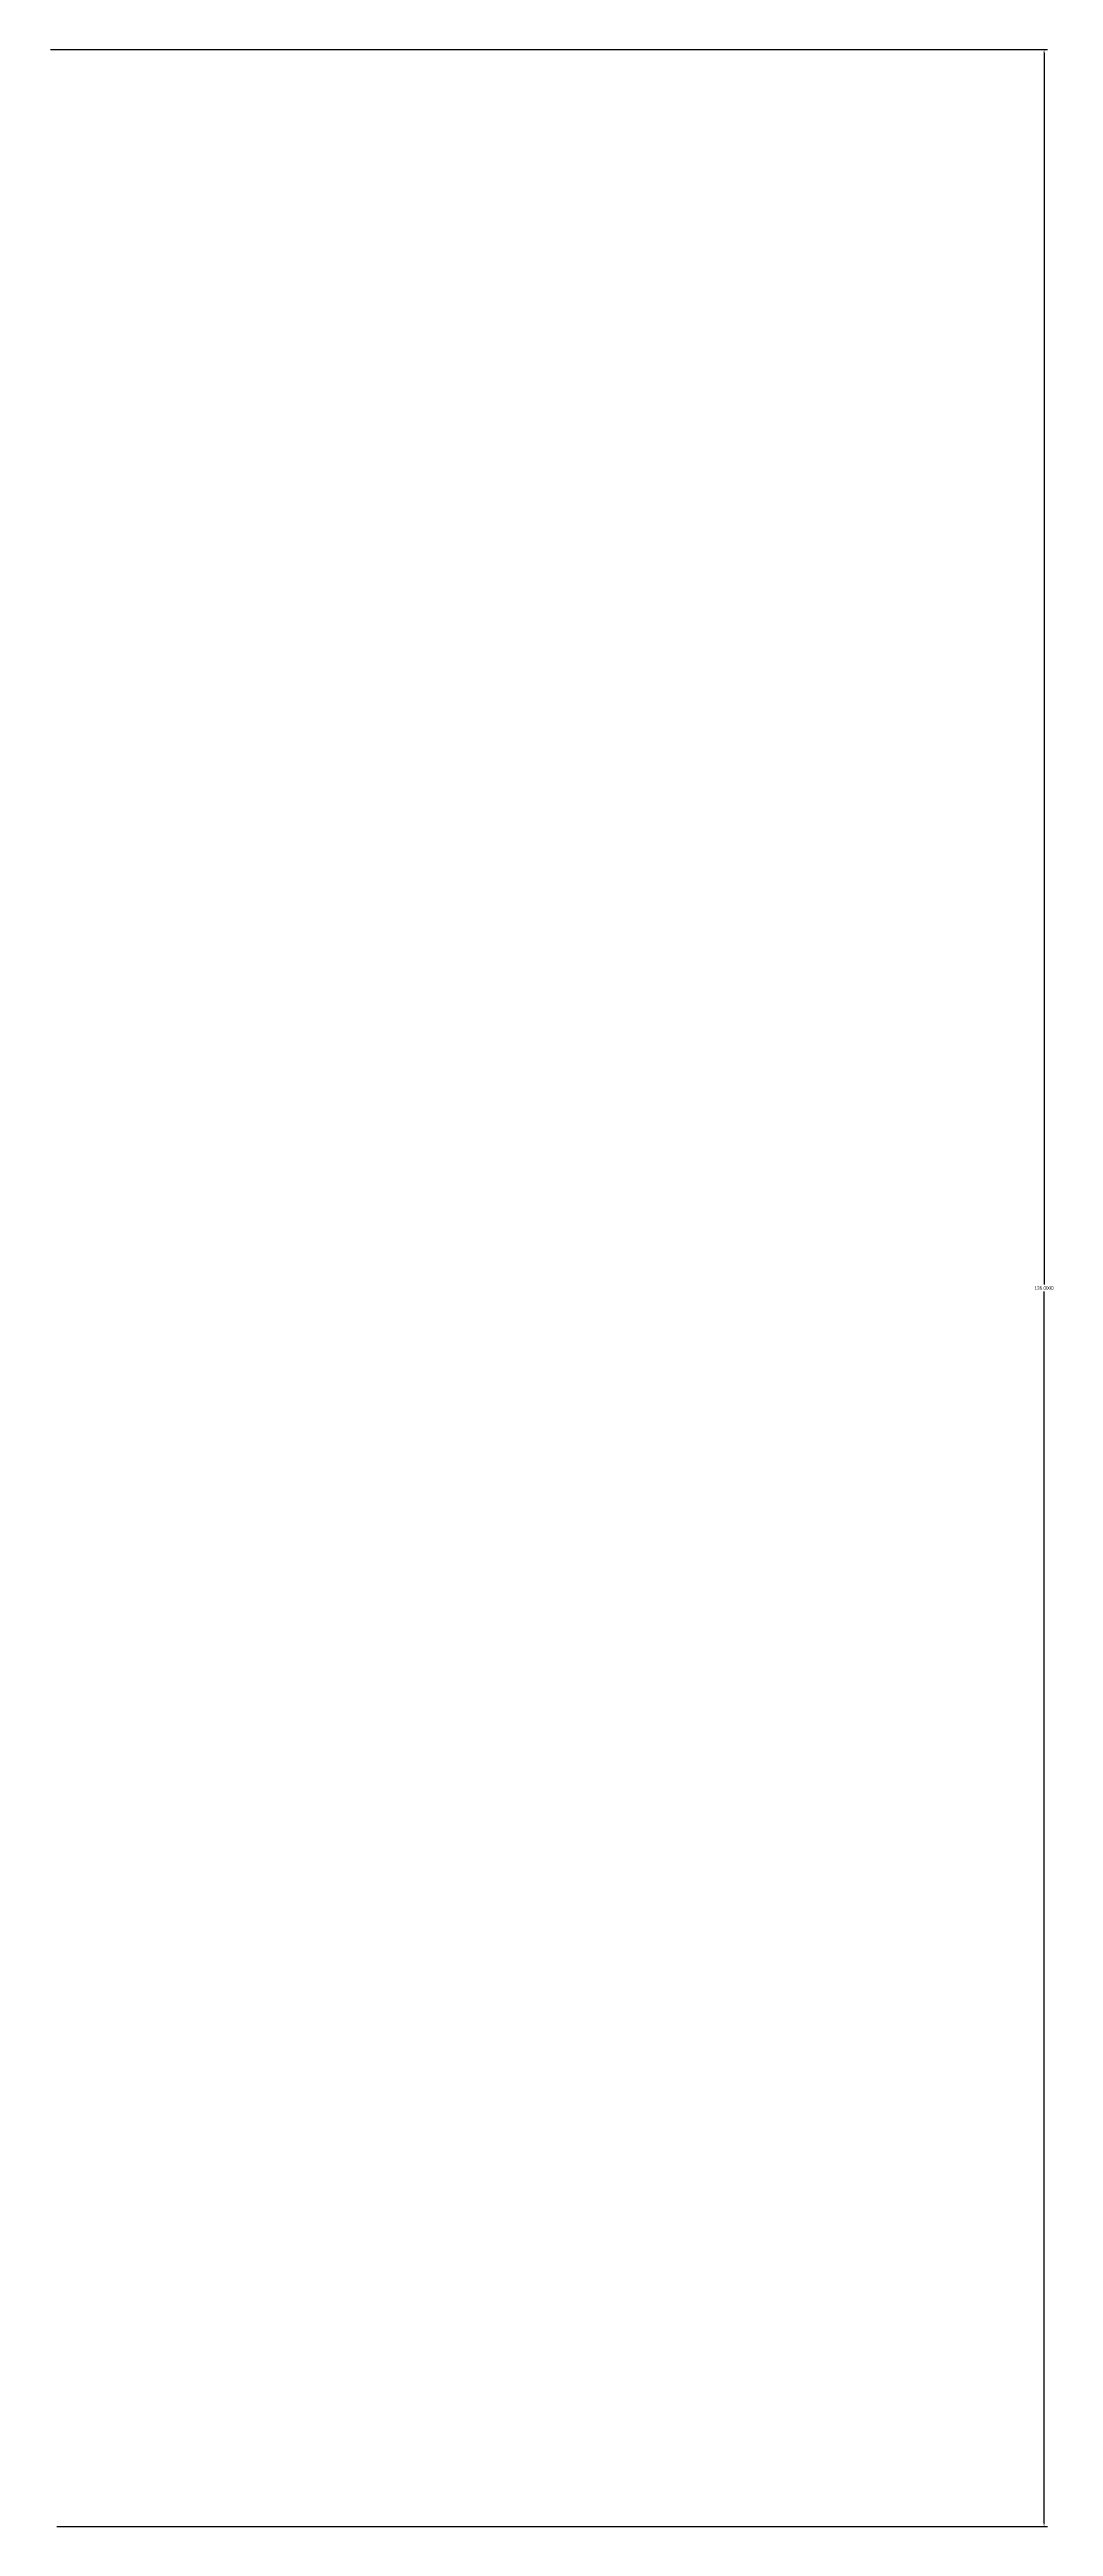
# Model space of a CAD drawing. Header units: metres. Extents: x -2 to 2771, y 0 to 5485.
# Drawn here: x 1665 to 1720.1, y 2773 to 2909 of the extents above; entities that cross this region are included whole.
import ezdxf

# ---------------------------------------------------------------- set-up
doc = ezdxf.new("R2010")
doc.units = ezdxf.units.M
doc.layers.add('DIM_MM', color=7, linetype='Continuous')
doc.styles.get("Standard").update_dxf_attribs({"font": 'arial.ttf'})
doc.dimstyles.get("Standard").update_dxf_attribs({"dimtxt": 0.18, "dimasz": 0.18, "dimexe": 0.18, "dimexo": 0.0625, "dimgap": 0.09, "dimtad": 0, "dimtih": 1, "dimtoh": 1, "dimdec": 4, "dimzin": 0, "dimdsep": 46, "dimtxsty": 'Standard', "dimcen": 0.09, "dimadec": 0, "dimazin": 0, "dimtfac": 1, "dimtdec": 4, "dimtofl": 0, "dimtmove": 0, "dimatfit": 3, "dimfxl": 1, "dimtolj": 1, "dimtzin": 0, "dimarcsym": 0})

# ---------------------------------------------------------------- blocks, each defined once
blk = doc.blocks.new('*D17')
at = {"layer": 'Defpoints', "color": 0, "transparency": 16777216}
for p in [(1664.97, 2909.01), (1719.58, 2909.01), (1665.3, 2773.01)]:
    blk.add_point(p, dxfattribs=at)
at = {"layer": 'DIM_MM', "color": 0, "lineweight": -2, "transparency": 16777216}
for p, q in [((1665.03, 2909.01), (1719.76, 2909.01)), ((1719.58, 2908.83), (1719.58, 2841.2)), ((1719.58, 2773.19), (1719.58, 2840.83)), ((1665.36, 2773.01), (1719.76, 2773.01))]:
    blk.add_line(p, q, dxfattribs=at)
at = {"layer": 'DIM_MM', "color": 0, "transparency": 16777216}
for points in [[(1719.55, 2908.83), (1719.61, 2908.83), (1719.58, 2909.01)], [(1719.55, 2773.19), (1719.61, 2773.19), (1719.58, 2773.01)]]:
    blk.add_solid(points, dxfattribs=at)
at = {"layer": 'DIM_MM', "color": 0, "transparency": 16777216, "insert": (1719.58, 2841.01), "char_height": 0.18, "attachment_point": 5}
blk.add_mtext('\\A1;136.0000', dxfattribs=at)

msp = doc.modelspace()

# ---------------------------------------------------------------- dimensions: what is measured, and where the dimension line sits
at = {"layer": 'DIM_MM'}
dim = msp.add_linear_dim(base=(1719.58218, 2909.01384), p1=(1665.29818, 2773.01384), p2=(1664.96818, 2909.01384), angle=90, dimstyle='Standard', dxfattribs=at)
dim.commit()
dim.dimension.update_dxf_attribs({"geometry": '*D17', "text_midpoint": (1719.58218, 2841.01384)})

doc.saveas('drawing.dxf')
